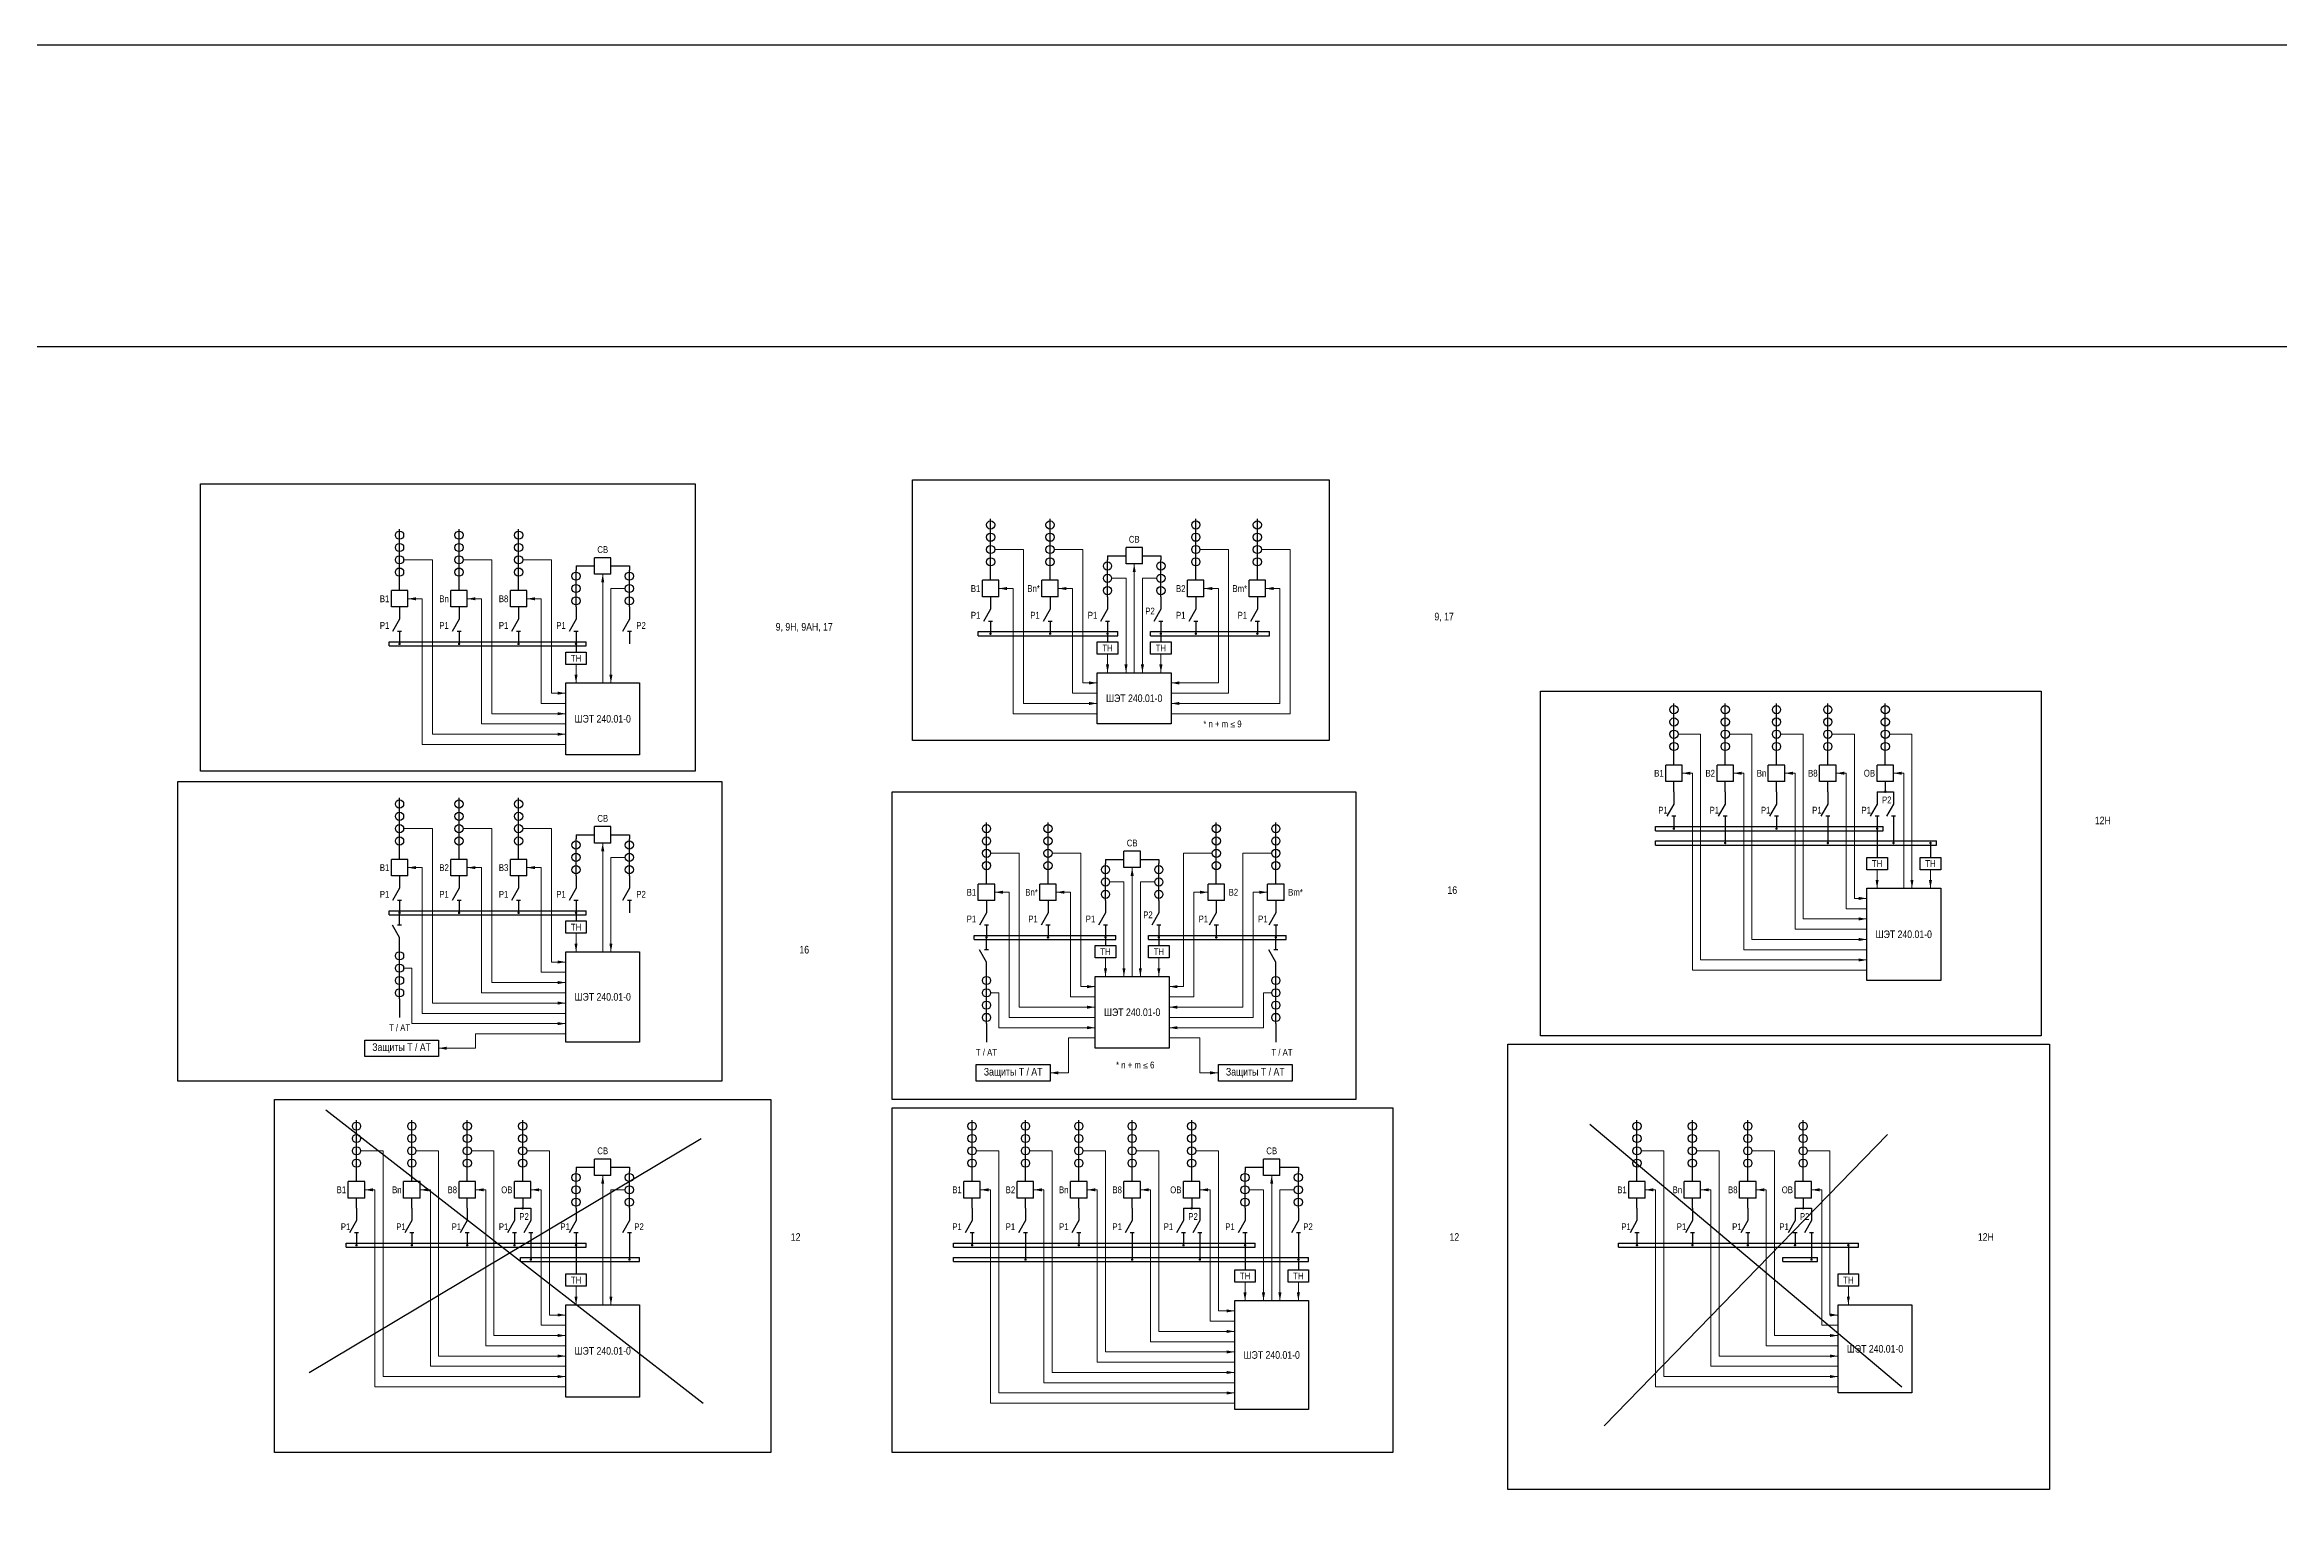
# Model space of a CAD drawing. Header units: millimetres. Extents: x -2550 to 7325, y -3772 to 3128.
# Drawn here: x -54 to 1035, y 2408 to 3128 of the extents above; entities that cross this region are included whole.
import ezdxf
from ezdxf.enums import TextEntityAlignment as Align

# ---------------------------------------------------------------- set-up
doc = ezdxf.new("R2010")
doc.units = ezdxf.units.MM
doc.layers.add('Основная', color=7, linetype='Continuous', lineweight=30)
doc.layers.add('Тонкая', color=7, linetype='Continuous', lineweight=18)
doc.styles.add('Narrow', font='ARIALN.TTF')
doc.styles.add('Вывод', font='tahoma.ttf', dxfattribs={"height": 2.5})
doc.styles.add('Компонент', font='ARIALN.TTF', dxfattribs={"height": 3.5})

# ---------------------------------------------------------------- blocks, each defined once
blk = doc.blocks.new('*U147')
at = {"color": 0, "linetype": 'ByBlock'}
for p, q in [((0, 0), (96, 0)), ((0, -2), (0, 0)), ((96, -2), (96, 0)), ((0, -2), (96, -2))]:
    blk.add_line(p, q, dxfattribs=at)
at = {"layer": 'Основная', "style": 'Компонент'}
blk.add_attdef('ОШ', text='', height=3.5, dxfattribs=at).set_placement((6, 4), align=Align.MIDDLE_CENTER)
blk = doc.blocks.new('*U37')
at = {"color": 0, "linetype": 'ByBlock'}
for p, q in [((0, 0), (-8, 0)), ((-8, -8), (-8, 0)), ((0, -8), (0, 0)), ((0, -8), (-8, -8))]:
    blk.add_line(p, q, dxfattribs=at)
at = {"layer": 'Основная', "style": 'Компонент'}
blk.add_attdef('ОУ', text='', height=3.5, dxfattribs=at).set_placement((-15, -3), align=Align.MIDDLE_CENTER)
blk = doc.blocks.new('*U18')
at = {"color": 0, "linetype": 'ByBlock'}
blk.add_line((0, 0), (6, 3.4), dxfattribs=at)
blk = doc.blocks.new('*U10')
at = {"color": 0}
blk.add_line((0, -1), (0, 1), dxfattribs=at)
blk = doc.blocks.new('*U36')
at = {"color": 0, "linetype": 'ByBlock'}
for p, q in [((0, 9), (0, 3)), ((0, -3), (0, -9))]:
    blk.add_line(p, q, dxfattribs=at)
at = {"color": 0, "linetype": 'ByBlock', "ltscale": 0.25, "xscale": -1, "rotation": 90}
for name, p in [('*U18', (0, 3)), ('*U10', (0, -3))]:
    blk.add_blockref(name, p, dxfattribs=at)
at = {"layer": 'Основная'}
for tag, height, style, p in [('ОУ', 3.5, 'Компонент', (-12, 0)), ('В2', 2.5, 'Вывод', (2, 7)), ('В1', 2.5, 'Вывод', (2, -7))]:
    blk.add_attdef(tag, text='', height=height, dxfattribs=dict(at, style=style)).set_placement(p, align=Align.MIDDLE_CENTER)
blk = doc.blocks.new('*U38')
at = {"linetype": 'ByBlock'}
blk.add_circle((0, 0), 2, dxfattribs=at)
at = {"layer": 'Основная', "color": 0, "linetype": 'ByBlock', "lineweight": -2}
blk.add_line((0, -3), (0, 3), dxfattribs=at)
at = {"layer": 'Основная', "linetype": 'ByBlock', "style": 'Компонент'}
blk.add_attdef('ОУ', text='', height=3.5, dxfattribs=at).set_placement((-6, 0), align=Align.MIDDLE_CENTER)
blk = doc.blocks.new('*U149')
at = {"color": 0, "linetype": 'ByBlock'}
for p, q in [((0, 0), (117, 0)), ((0, -2), (0, 0)), ((117, -2), (117, 0)), ((0, -2), (117, -2))]:
    blk.add_line(p, q, dxfattribs=at)
at = {"layer": 'Основная', "style": 'Компонент'}
blk.add_attdef('ОШ', text='', height=3.5, dxfattribs=at).set_placement((6, 4), align=Align.MIDDLE_CENTER)
blk = doc.blocks.new('*U150')
at = {"color": 0, "linetype": 'ByBlock'}
for p, q in [((0, 0), (58, 0)), ((0, -2), (0, 0)), ((58, -2), (58, 0)), ((0, -2), (58, -2))]:
    blk.add_line(p, q, dxfattribs=at)
at = {"layer": 'Основная', "style": 'Компонент'}
blk.add_attdef('ОШ', text='', height=3.5, dxfattribs=at).set_placement((6, 4), align=Align.MIDDLE_CENTER)
blk = doc.blocks.new('*U148')
at = {"color": 0, "linetype": 'ByBlock'}
for p, q in [((0, 0), (96, 0)), ((0, -2), (0, 0)), ((96, -2), (96, 0)), ((0, -2), (96, -2))]:
    blk.add_line(p, q, dxfattribs=at)
at = {"layer": 'Основная', "style": 'Компонент'}
blk.add_attdef('ОШ', text='', height=3.5, dxfattribs=at).set_placement((6, 4), align=Align.MIDDLE_CENTER)
blk = doc.blocks.new('*U99')
at = {"color": 0, "linetype": 'ByBlock'}
for p, q in [((0, 3), (0, 9)), ((0, -9), (0, -3))]:
    blk.add_line(p, q, dxfattribs=at)
at = {"color": 0, "linetype": 'ByBlock', "ltscale": 0.25, "rotation": 89.99999999999999}
for name, p in [('*U18', (0, -3)), ('*U10', (0, 3))]:
    blk.add_blockref(name, p, dxfattribs=at)
at = {"layer": 'Основная'}
for tag, height, style, p in [('ОУ', 3.5, 'Компонент', (-12, 0)), ('В1', 2.5, 'Вывод', (2, 7)), ('В2', 2.5, 'Вывод', (2, -7))]:
    blk.add_attdef(tag, text='', height=height, dxfattribs=dict(at, style=style)).set_placement(p, align=Align.MIDDLE_CENTER)
blk = doc.blocks.new('*U154')
at = {"color": 0, "linetype": 'ByBlock'}
for p, q in [((0, 0), (147, 0)), ((0, -2), (0, 0)), ((147, -2), (147, 0)), ((0, -2), (147, -2))]:
    blk.add_line(p, q, dxfattribs=at)
at = {"layer": 'Основная', "style": 'Компонент'}
blk.add_attdef('ОШ', text='', height=3.5, dxfattribs=at).set_placement((6, 4), align=Align.MIDDLE_CENTER)
blk = doc.blocks.new('*U155')
at = {"color": 0, "linetype": 'ByBlock'}
for p, q in [((0, 0), (173, 0)), ((0, -2), (0, 0)), ((173, -2), (173, 0)), ((0, -2), (173, -2))]:
    blk.add_line(p, q, dxfattribs=at)
at = {"layer": 'Основная', "style": 'Компонент'}
blk.add_attdef('ОШ', text='', height=3.5, dxfattribs=at).set_placement((6, 4), align=Align.MIDDLE_CENTER)
blk = doc.blocks.new('*U103')
at = {"color": 0, "linetype": 'ByBlock'}
for p, q in [((0, 0), (17, 0)), ((0, -2), (0, 0)), ((17, -2), (17, 0)), ((0, -2), (17, -2))]:
    blk.add_line(p, q, dxfattribs=at)
at = {"layer": 'Основная', "style": 'Компонент'}
blk.add_attdef('ОШ', text='', height=3.5, dxfattribs=at).set_placement((6, 4), align=Align.MIDDLE_CENTER)
blk = doc.blocks.new('*U151')
at = {"color": 0, "linetype": 'ByBlock'}
for p, q in [((0, 0), (68, 0)), ((0, -2), (0, 0)), ((68, -2), (68, 0)), ((0, -2), (68, -2))]:
    blk.add_line(p, q, dxfattribs=at)
at = {"layer": 'Основная', "style": 'Компонент'}
blk.add_attdef('ОШ', text='', height=3.5, dxfattribs=at).set_placement((6, 4), align=Align.MIDDLE_CENTER)
blk = doc.blocks.new('*U152')
at = {"color": 0, "linetype": 'ByBlock'}
for p, q in [((0, 0), (69, 0)), ((0, -2), (0, 0)), ((69, -2), (69, 0)), ((0, -2), (69, -2))]:
    blk.add_line(p, q, dxfattribs=at)
at = {"layer": 'Основная', "style": 'Компонент'}
blk.add_attdef('ОШ', text='', height=3.5, dxfattribs=at).set_placement((6, 4), align=Align.MIDDLE_CENTER)
blk = doc.blocks.new('*U153')
at = {"color": 0, "linetype": 'ByBlock'}
for p, q in [((0, 0), (67, 0)), ((0, -2), (0, 0)), ((67, -2), (67, 0)), ((0, -2), (67, -2))]:
    blk.add_line(p, q, dxfattribs=at)
at = {"layer": 'Основная', "style": 'Компонент'}
blk.add_attdef('ОШ', text='', height=3.5, dxfattribs=at).set_placement((6, 4), align=Align.MIDDLE_CENTER)
blk = doc.blocks.new('*U192')
at = {"color": 0, "linetype": 'ByBlock'}
for p, q in [((0, 0), (111, 0)), ((0, -2), (0, 0)), ((111, -2), (111, 0)), ((0, -2), (111, -2))]:
    blk.add_line(p, q, dxfattribs=at)
at = {"layer": 'Основная', "style": 'Компонент'}
blk.add_attdef('ОШ', text='', height=3.5, dxfattribs=at).set_placement((6, 4), align=Align.MIDDLE_CENTER)
blk = doc.blocks.new('*U193')
at = {"color": 0, "linetype": 'ByBlock'}
for p, q in [((0, 0), (137, 0)), ((0, -2), (0, 0)), ((137, -2), (137, 0)), ((0, -2), (137, -2))]:
    blk.add_line(p, q, dxfattribs=at)
at = {"layer": 'Основная', "style": 'Компонент'}
blk.add_attdef('ОШ', text='', height=3.5, dxfattribs=at).set_placement((6, 4), align=Align.MIDDLE_CENTER)

msp = doc.modelspace()

# ---------------------------------------------------------------- linework, layer by layer
at = {"layer": 'Основная'}
for points in [[(-1638, 3128), (3253, 3128), (3253, -1754), (-1638, -1754)], [(-1107, 2981), (1070, 2981), (1070, 1524), (-1107, 1524)], [(200, 2832), (210, 2832), (210, 2826), (200, 2826)], [(459, 2837), (469, 2837), (469, 2831), (459, 2831)], [(485, 2837), (495, 2837), (495, 2831), (485, 2831)], [(459, 2822), (495, 2822), (495, 2797), (459, 2797)], [(200, 2817), (236, 2817), (236, 2782), (200, 2782)], [(834, 2732), (844, 2732), (844, 2726), (834, 2726)], [(860, 2732), (870, 2732), (870, 2726), (860, 2726)], [(834, 2717), (870, 2717), (870, 2672), (834, 2672)], [(200, 2701), (210, 2701), (210, 2695), (200, 2695)], [(200, 2686), (236, 2686), (236, 2642), (200, 2642)], [(458, 2689), (468, 2689), (468, 2683), (458, 2683)], [(484, 2689), (494, 2689), (494, 2683), (484, 2683)], [(458, 2674), (494, 2674), (494, 2639), (458, 2639)], [(102, 2643), (138, 2643), (138, 2635), (102, 2635)], [(400, 2631), (436, 2631), (436, 2623), (400, 2623)], [(518, 2631), (554, 2631), (554, 2623), (518, 2623)], [(200, 2529), (210, 2529), (210, 2523), (200, 2523)], [(526, 2531), (536, 2531), (536, 2525), (526, 2525)], [(552, 2531), (562, 2531), (562, 2525), (552, 2525)], [(820, 2529), (830, 2529), (830, 2523), (820, 2523)], [(526, 2516), (562, 2516), (562, 2463), (526, 2463)], [(200, 2514), (236, 2514), (236, 2469), (200, 2469)], [(820, 2514), (856, 2514), (856, 2471), (820, 2471)]]:
    msp.add_lwpolyline(points, close=True, dxfattribs=at)
at = {"layer": 'Основная', "color": 4}
for points in [[(22, 2914), (263, 2914), (263, 2774), (22, 2774)], [(369, 2916), (572, 2916), (572, 2789), (369, 2789)], [(11, 2769), (276, 2769), (276, 2623), (11, 2623)], [(359, 2764), (585, 2764), (585, 2614), (359, 2614)], [(659, 2641), (923, 2641), (923, 2424), (659, 2424)], [(58, 2614), (300, 2614), (300, 2442), (58, 2442)], [(359, 2610), (603, 2610), (603, 2442), (359, 2442)]]:
    msp.add_lwpolyline(points, close=True, dxfattribs=at)
at = {"layer": 'Основная'}
for points in [[(464, 2879), (473, 2879)], [(464, 2879), (464, 2877)], [(481, 2879), (490, 2879)], [(490, 2879), (490, 2877)], [(119, 2862), (119, 2868)], [(148, 2862), (148, 2868)], [(177, 2862), (177, 2868)], [(205, 2874), (214, 2874)], [(205, 2874), (205, 2872)], [(222, 2874), (231, 2874)], [(231, 2874), (231, 2872)], [(407, 2867), (407, 2873)], [(436, 2867), (436, 2873)], [(507, 2867), (507, 2873)], [(537, 2867), (537, 2873)], [(205, 2836), (205, 2832)], [(464, 2841), (464, 2837)], [(490, 2841), (490, 2837)], [(740, 2777), (740, 2783)], [(765, 2777), (765, 2783)], [(790, 2777), (790, 2783)], [(815, 2777), (815, 2783)], [(843, 2777), (843, 2783)], [(740, 2764), (740, 2769)], [(765, 2764), (765, 2769)], [(790, 2764), (790, 2769)], [(815, 2764), (815, 2769)], [(843, 2769), (843, 2764)], [(839, 2764), (847, 2764)], [(765, 2746), (765, 2739)], [(815, 2746), (815, 2739)], [(839, 2746), (839, 2732)], [(847, 2746), (847, 2739)], [(119, 2731), (119, 2737)], [(148, 2731), (148, 2737)], [(177, 2731), (177, 2737)], [(205, 2743), (214, 2743)], [(205, 2743), (205, 2741)], [(222, 2743), (231, 2743)], [(231, 2743), (231, 2741)], [(865, 2739), (865, 2732)], [(405, 2719), (405, 2725)], [(435, 2719), (435, 2725)], [(463, 2731), (472, 2731)], [(463, 2731), (463, 2729)], [(480, 2731), (489, 2731)], [(489, 2731), (489, 2729)], [(517, 2719), (517, 2725)], [(546, 2719), (546, 2725)], [(205, 2705), (205, 2701)], [(463, 2693), (463, 2689)], [(489, 2693), (489, 2689)], [(119, 2663), (119, 2654)], [(405, 2651), (405, 2642)], [(546, 2651), (546, 2642)], [(205, 2581), (214, 2581)], [(205, 2581), (205, 2579)], [(222, 2581), (231, 2581)], [(231, 2581), (231, 2579)], [(531, 2581), (540, 2581)], [(531, 2581), (531, 2579)], [(548, 2581), (557, 2581)], [(557, 2581), (557, 2579)], [(98, 2574), (98, 2580)], [(125, 2574), (125, 2580)], [(152, 2574), (152, 2580)], [(179, 2574), (179, 2580)], [(398, 2574), (398, 2580)], [(424, 2574), (424, 2580)], [(450, 2574), (450, 2580)], [(476, 2574), (476, 2580)], [(505, 2574), (505, 2580)], [(722, 2574), (722, 2580)], [(749, 2574), (749, 2580)], [(776, 2574), (776, 2580)], [(803, 2574), (803, 2580)], [(98, 2561), (98, 2566)], [(125, 2561), (125, 2566)], [(152, 2561), (152, 2566)], [(175, 2561), (183, 2561)], [(179, 2566), (179, 2561)], [(398, 2561), (398, 2566)], [(424, 2561), (424, 2566)], [(450, 2561), (450, 2566)], [(476, 2561), (476, 2566)], [(501, 2561), (509, 2561)], [(505, 2566), (505, 2561)], [(722, 2561), (722, 2566)], [(749, 2561), (749, 2566)], [(776, 2561), (776, 2566)], [(799, 2561), (807, 2561)], [(803, 2566), (803, 2561)], [(183, 2543), (183, 2536)], [(205, 2543), (205, 2529)], [(231, 2543), (231, 2536)], [(424, 2543), (424, 2536)], [(476, 2543), (476, 2536)], [(509, 2543), (509, 2536)], [(531, 2543), (531, 2531)], [(557, 2543), (557, 2531)], [(807, 2543), (807, 2536)], [(825, 2543), (825, 2529)]]:
    msp.add_lwpolyline(points, dxfattribs=at)
at = {"layer": 'Основная', "ltscale": 0.25, "const_width": 0.6}
for points in [[(118.7, 2836, 1), (119.3, 2836, 1)], [(118.7, 2836, -1), (119.3, 2836, -1)], [(147.7, 2836, 1), (148.3, 2836, 1)], [(147.7, 2836, -1), (148.3, 2836, -1)], [(176.7, 2836, 1), (177.3, 2836, 1)], [(176.7, 2836, -1), (177.3, 2836, -1)], [(204.7, 2836, 1), (205.3, 2836, 1)], [(406.7, 2841, 1), (407.3, 2841, 1)], [(406.7, 2841, -1), (407.3, 2841, -1)], [(435.7, 2841, 1), (436.3, 2841, 1)], [(435.7, 2841, -1), (436.3, 2841, -1)], [(463.7, 2841, 1), (464.3, 2841, 1)], [(489.7, 2841, 1), (490.3, 2841, 1)], [(506.7, 2841, 1), (507.3, 2841, 1)], [(506.7, 2841, -1), (507.3, 2841, -1)], [(536.7, 2841, 1), (537.3, 2841, 1)], [(536.7, 2841, -1), (537.3, 2841, -1)], [(842.7, 2764, 1), (843.3, 2764, 1)], [(842.7, 2764, -1), (843.3, 2764, -1)], [(739.7, 2746, 1), (740.3, 2746, 1)], [(789.7, 2746, 1), (790.3, 2746, 1)], [(789.7, 2746, -1), (790.3, 2746, -1)], [(838.7, 2746, 1), (839.3, 2746, 1)], [(838.7, 2746, 1), (839.3, 2746, 1)], [(838.7, 2746, -1), (839.3, 2746, -1)], [(764.7, 2739, 1), (765.3, 2739, 1)], [(764.7, 2739, -1), (765.3, 2739, -1)], [(814.7, 2739, 1), (815.3, 2739, 1)], [(814.7, 2739, -1), (815.3, 2739, -1)], [(846.7, 2739, 1), (847.3, 2739, 1)], [(846.7, 2739, -1), (847.3, 2739, -1)], [(864.7, 2739, 1), (865.3, 2739, 1)], [(118.7, 2705, 1), (119.3, 2705, 1)], [(118.7, 2705, -1), (119.3, 2705, -1)], [(147.7, 2705, 1), (148.3, 2705, 1)], [(147.7, 2705, -1), (148.3, 2705, -1)], [(176.7, 2705, 1), (177.3, 2705, 1)], [(176.7, 2705, -1), (177.3, 2705, -1)], [(204.7, 2705, 1), (205.3, 2705, 1)], [(404.7, 2693, 1), (405.3, 2693, 1)], [(404.7, 2693, -1), (405.3, 2693, -1)], [(434.7, 2693, 1), (435.3, 2693, 1)], [(434.7, 2693, -1), (435.3, 2693, -1)], [(462.7, 2693, 1), (463.3, 2693, 1)], [(488.7, 2693, 1), (489.3, 2693, 1)], [(516.7, 2693, 1), (517.3, 2693, 1)], [(516.7, 2693, -1), (517.3, 2693, -1)], [(545.7, 2693, 1), (546.3, 2693, 1)], [(545.7, 2693, -1), (546.3, 2693, -1)], [(178.7, 2561, 1), (179.3, 2561, 1)], [(178.7, 2561, -1), (179.3, 2561, -1)], [(504.7, 2561, 1), (505.3, 2561, 1)], [(504.7, 2561, -1), (505.3, 2561, -1)], [(802.7, 2561, 1), (803.3, 2561, 1)], [(802.7, 2561, -1), (803.3, 2561, -1)], [(97.7, 2543, 1), (98.3, 2543, 1)], [(124.7, 2543, 1), (125.3, 2543, 1)], [(124.7, 2543, -1), (125.3, 2543, -1)], [(151.7, 2543, 1), (152.3, 2543, 1)], [(151.7, 2543, -1), (152.3, 2543, -1)], [(174.7, 2543, 1), (175.3, 2543, 1)], [(174.7, 2543, -1), (175.3, 2543, -1)], [(204.7, 2543, 1), (205.3, 2543, 1)], [(397.7, 2543, 1), (398.3, 2543, 1)], [(449.7, 2543, 1), (450.3, 2543, 1)], [(449.7, 2543, -1), (450.3, 2543, -1)], [(500.7, 2543, 1), (501.3, 2543, 1)], [(500.7, 2543, -1), (501.3, 2543, -1)], [(530.7, 2543, 1), (531.3, 2543, 1)], [(721.7, 2543, 1), (722.3, 2543, 1)], [(748.7, 2543, 1), (749.3, 2543, 1)], [(748.7, 2543, -1), (749.3, 2543, -1)], [(775.7, 2543, 1), (776.3, 2543, 1)], [(775.7, 2543, -1), (776.3, 2543, -1)], [(798.7, 2543, 1), (799.3, 2543, 1)], [(798.7, 2543, -1), (799.3, 2543, -1)], [(824.7, 2543, 1), (825.3, 2543, 1)], [(182.7, 2536, 1), (183.3, 2536, 1)], [(182.7, 2536, -1), (183.3, 2536, -1)], [(230.7, 2536, 1), (231.3, 2536, 1)], [(423.7, 2536, 1), (424.3, 2536, 1)], [(423.7, 2536, -1), (424.3, 2536, -1)], [(475.7, 2536, 1), (476.3, 2536, 1)], [(475.7, 2536, -1), (476.3, 2536, -1)], [(508.7, 2536, 1), (509.3, 2536, 1)], [(508.7, 2536, -1), (509.3, 2536, -1)], [(556.7, 2536, 1), (557.3, 2536, 1)], [(806.7, 2536, 1), (807.3, 2536, 1)], [(806.7, 2536, -1), (807.3, 2536, -1)]]:
    msp.add_lwpolyline(points, format="xyb", close=True, dxfattribs=at)
at = {"layer": 'Основная', "color": 1}
msp.add_lwpolyline([(675, 2813), (919, 2813), (919, 2645), (675, 2645)], close=True, dxfattribs=at)
for points in [[(83, 2609), (267, 2466)], [(75, 2481), (266, 2595)], [(699, 2602), (851, 2474)], [(706, 2455), (844, 2597)]]:
    msp.add_lwpolyline(points, dxfattribs=at)
at = {"layer": 'Тонкая'}
for points in [[(121, 2877), (135, 2877)], [(135, 2877), (135, 2792)], [(150, 2877), (164, 2877)], [(164, 2877), (164, 2802)], [(179, 2877), (193, 2877)], [(193, 2877), (193, 2812)], [(409, 2882), (423, 2882)], [(423, 2882), (423, 2807)], [(438, 2882), (452, 2882)], [(452, 2882), (452, 2817)], [(477, 2822), (477, 2875)], [(509, 2882), (523, 2882)], [(523, 2882), (523, 2812)], [(539, 2882), (553, 2882)], [(553, 2882), (553, 2802)], [(218, 2817), (218, 2870)], [(466, 2868), (473, 2868)], [(473, 2868), (473, 2822)], [(488, 2868), (481, 2868)], [(481, 2868), (481, 2822)], [(123, 2858), (130, 2858)], [(130, 2858), (130, 2787)], [(152, 2858), (159, 2858)], [(159, 2858), (159, 2797)], [(181, 2858), (188, 2858)], [(188, 2858), (188, 2807)], [(229, 2863), (222, 2863)], [(222, 2863), (222, 2817)], [(411, 2863), (418, 2863)], [(418, 2863), (418, 2802)], [(440, 2863), (447, 2863)], [(447, 2863), (447, 2812)], [(511, 2863), (518, 2863)], [(518, 2863), (518, 2817)], [(541, 2863), (548, 2863)], [(548, 2863), (548, 2807)], [(205, 2817), (205, 2826)], [(464, 2822), (464, 2831)], [(490, 2822), (490, 2831)], [(193, 2812), (200, 2812)], [(447, 2812), (459, 2812)], [(452, 2817), (459, 2817)], [(518, 2817), (495, 2817)], [(523, 2812), (495, 2812)], [(164, 2802), (200, 2802)], [(188, 2807), (200, 2807)], [(418, 2802), (459, 2802)], [(423, 2807), (459, 2807)], [(548, 2807), (495, 2807)], [(553, 2802), (495, 2802)], [(135, 2792), (200, 2792)], [(159, 2797), (200, 2797)], [(742, 2792), (753, 2792)], [(753, 2792), (753, 2682)], [(767, 2792), (778, 2792)], [(778, 2792), (778, 2692)], [(792, 2792), (803, 2792)], [(803, 2792), (803, 2702)], [(817, 2792), (828, 2792)], [(828, 2792), (828, 2712)], [(845, 2792), (856, 2792)], [(856, 2792), (856, 2717)], [(130, 2787), (200, 2787)], [(744, 2773), (749, 2773)], [(749, 2773), (749, 2677)], [(769, 2773), (774, 2773)], [(774, 2773), (774, 2687)], [(794, 2773), (799, 2773)], [(799, 2773), (799, 2697)], [(819, 2773), (824, 2773)], [(824, 2773), (824, 2707)], [(847, 2773), (852, 2773)], [(852, 2773), (852, 2717)], [(121, 2746), (135, 2746)], [(135, 2746), (135, 2661)], [(150, 2746), (164, 2746)], [(164, 2746), (164, 2671)], [(179, 2746), (193, 2746)], [(193, 2746), (193, 2681)], [(218, 2686), (218, 2739)], [(407, 2734), (421, 2734)], [(421, 2734), (421, 2659)], [(437, 2734), (451, 2734)], [(451, 2734), (451, 2669)], [(515, 2734), (501, 2734)], [(501, 2734), (501, 2669)], [(544, 2734), (530, 2734)], [(530, 2734), (530, 2659)], [(123, 2727), (130, 2727)], [(130, 2727), (130, 2656)], [(152, 2727), (159, 2727)], [(159, 2727), (159, 2666)], [(181, 2727), (188, 2727)], [(188, 2727), (188, 2676)], [(229, 2732), (222, 2732)], [(222, 2732), (222, 2686)], [(476, 2674), (476, 2727)], [(839, 2717), (839, 2726)], [(865, 2717), (865, 2726)], [(409, 2715), (416, 2715)], [(416, 2715), (416, 2654)], [(439, 2715), (446, 2715)], [(446, 2715), (446, 2664)], [(465, 2720), (472, 2720)], [(472, 2720), (472, 2674)], [(487, 2720), (480, 2720)], [(480, 2720), (480, 2674)], [(513, 2715), (506, 2715)], [(506, 2715), (506, 2664)], [(542, 2715), (535, 2715)], [(535, 2715), (535, 2654)], [(828, 2712), (834, 2712)], [(803, 2702), (834, 2702)], [(824, 2707), (834, 2707)], [(205, 2686), (205, 2695)], [(778, 2692), (834, 2692)], [(799, 2697), (834, 2697)], [(193, 2681), (200, 2681)], [(463, 2674), (463, 2683)], [(489, 2674), (489, 2683)], [(753, 2682), (834, 2682)], [(774, 2687), (834, 2687)], [(121, 2678), (125, 2678)], [(125, 2678), (125, 2651)], [(164, 2671), (200, 2671)], [(188, 2676), (200, 2676)], [(451, 2669), (458, 2669)], [(501, 2669), (494, 2669)], [(749, 2677), (834, 2677)], [(135, 2661), (200, 2661)], [(159, 2666), (200, 2666)], [(407, 2666), (411, 2666)], [(411, 2666), (411, 2649)], [(421, 2659), (458, 2659)], [(446, 2664), (458, 2664)], [(506, 2664), (494, 2664)], [(530, 2659), (494, 2659)], [(544, 2666), (540, 2666)], [(540, 2666), (540, 2649)], [(125, 2651), (200, 2651)], [(130, 2656), (200, 2656)], [(411, 2649), (458, 2649)], [(416, 2654), (458, 2654)], [(535, 2654), (494, 2654)], [(540, 2649), (494, 2649)], [(156, 2639), (138, 2639)], [(200, 2646), (156, 2646)], [(156, 2646), (156, 2639)], [(445, 2627), (445, 2644)], [(445, 2644), (458, 2644)], [(509, 2644), (494, 2644)], [(509, 2627), (509, 2644)], [(445, 2627), (436, 2627)], [(509, 2627), (518, 2627)], [(100, 2589), (111, 2589)], [(111, 2589), (111, 2479)], [(127, 2589), (138, 2589)], [(138, 2589), (138, 2489)], [(154, 2589), (165, 2589)], [(165, 2589), (165, 2499)], [(181, 2589), (192, 2589)], [(192, 2589), (192, 2509)], [(400, 2589), (411, 2589)], [(411, 2589), (411, 2471)], [(426, 2589), (437, 2589)], [(437, 2589), (437, 2481)], [(452, 2589), (463, 2589)], [(463, 2589), (463, 2491)], [(478, 2589), (489, 2589)], [(489, 2589), (489, 2501)], [(507, 2589), (518, 2589)], [(518, 2589), (518, 2511)], [(724, 2589), (735, 2589)], [(735, 2589), (735, 2479)], [(751, 2589), (762, 2589)], [(762, 2589), (762, 2489)], [(778, 2589), (789, 2589)], [(789, 2589), (789, 2499)], [(805, 2589), (816, 2589)], [(816, 2589), (816, 2509)], [(102, 2570), (107, 2570)], [(107, 2570), (107, 2474)], [(129, 2570), (134, 2570)], [(134, 2570), (134, 2484)], [(156, 2570), (161, 2570)], [(161, 2570), (161, 2494)], [(183, 2570), (188, 2570)], [(188, 2570), (188, 2504)], [(218, 2514), (218, 2577)], [(229, 2570), (222, 2570)], [(222, 2570), (222, 2514)], [(402, 2570), (407, 2570)], [(407, 2570), (407, 2466)], [(428, 2570), (433, 2570)], [(433, 2570), (433, 2476)], [(454, 2570), (459, 2570)], [(459, 2570), (459, 2486)], [(480, 2570), (485, 2570)], [(485, 2570), (485, 2496)], [(509, 2570), (514, 2570)], [(514, 2570), (514, 2506)], [(533, 2570), (540, 2570)], [(540, 2570), (540, 2516)], [(544, 2516), (544, 2577)], [(555, 2570), (548, 2570)], [(548, 2570), (548, 2516)], [(726, 2570), (731, 2570)], [(731, 2570), (731, 2474)], [(753, 2570), (758, 2570)], [(758, 2570), (758, 2484)], [(780, 2570), (785, 2570)], [(785, 2570), (785, 2494)], [(807, 2570), (812, 2570)], [(812, 2570), (812, 2504)], [(205, 2514), (205, 2523)], [(531, 2516), (531, 2525)], [(557, 2516), (557, 2525)], [(825, 2514), (825, 2523)], [(192, 2509), (200, 2509)], [(514, 2506), (526, 2506)], [(518, 2511), (526, 2511)], [(816, 2509), (820, 2509)], [(161, 2494), (200, 2494)], [(165, 2499), (200, 2499)], [(188, 2504), (200, 2504)], [(485, 2496), (526, 2496)], [(489, 2501), (526, 2501)], [(785, 2494), (820, 2494)], [(789, 2499), (820, 2499)], [(812, 2504), (820, 2504)], [(134, 2484), (200, 2484)], [(138, 2489), (200, 2489)], [(459, 2486), (526, 2486)], [(463, 2491), (526, 2491)], [(758, 2484), (820, 2484)], [(762, 2489), (820, 2489)], [(107, 2474), (200, 2474)], [(111, 2479), (200, 2479)], [(433, 2476), (526, 2476)], [(437, 2481), (526, 2481)], [(731, 2474), (820, 2474)], [(735, 2479), (820, 2479)], [(407, 2466), (526, 2466)], [(411, 2471), (526, 2471)]]:
    msp.add_lwpolyline(points, dxfattribs=at)
at = {"layer": 'Тонкая', "ltscale": 0.3}
for points in [[(477, 2875, 0, 1.5, 0), (477, 2871, 0, 0, 0)], [(218, 2870, 0, 1.5, 0), (218, 2866, 0, 0, 0)], [(123, 2858, 0, 1.5, 0), (127, 2858, 0, 0, 0)], [(152, 2858, 0, 1.5, 0), (156, 2858, 0, 0, 0)], [(181, 2858, 0, 1.5, 0), (185, 2858, 0, 0, 0)], [(411, 2863, 0, 1.5, 0), (415, 2863, 0, 0, 0)], [(440, 2863, 0, 1.5, 0), (444, 2863, 0, 0, 0)], [(511, 2863, 0, 1.5, 0), (515, 2863, 0, 0, 0)], [(541, 2863, 0, 1.5, 0), (545, 2863, 0, 0, 0)], [(205, 2817, 0, 1.5, 0), (205, 2821, 0, 0, 0)], [(222, 2817, 0, 1.5, 0), (222, 2821, 0, 0, 0)], [(464, 2822, 0, 1.5, 0), (464, 2826, 0, 0, 0)], [(473, 2822, 0, 1.5, 0), (473, 2826, 0, 0, 0)], [(481, 2822, 0, 1.5, 0), (481, 2826, 0, 0, 0)], [(490, 2822, 0, 1.5, 0), (490, 2826, 0, 0, 0)], [(200, 2812, 0, 1.5, 0), (196, 2812, 0, 0, 0)], [(459, 2817, 0, 1.5, 0), (455, 2817, 0, 0, 0)], [(495, 2817, 0, 1.5, 0), (499, 2817, 0, 0, 0)], [(200, 2802, 0, 1.5, 0), (196, 2802, 0, 0, 0)], [(459, 2807, 0, 1.5, 0), (455, 2807, 0, 0, 0)], [(495, 2807, 0, 1.5, 0), (499, 2807, 0, 0, 0)], [(200, 2792, 0, 1.5, 0), (196, 2792, 0, 0, 0)], [(744, 2773, 0, 1.5, 0), (748, 2773, 0, 0, 0)], [(769, 2773, 0, 1.5, 0), (773, 2773, 0, 0, 0)], [(794, 2773, 0, 1.5, 0), (798, 2773, 0, 0, 0)], [(819, 2773, 0, 1.5, 0), (823, 2773, 0, 0, 0)], [(847, 2773, 0, 1.5, 0), (851, 2773, 0, 0, 0)], [(218, 2739, 0, 1.5, 0), (218, 2735, 0, 0, 0)], [(123, 2727, 0, 1.5, 0), (127, 2727, 0, 0, 0)], [(152, 2727, 0, 1.5, 0), (156, 2727, 0, 0, 0)], [(181, 2727, 0, 1.5, 0), (185, 2727, 0, 0, 0)], [(476, 2727, 0, 1.5, 0), (476, 2723, 0, 0, 0)], [(409, 2715, 0, 1.5, 0), (413, 2715, 0, 0, 0)], [(439, 2715, 0, 1.5, 0), (443, 2715, 0, 0, 0)], [(513, 2715, 0, 1.5, 0), (509, 2715, 0, 0, 0)], [(542, 2715, 0, 1.5, 0), (538, 2715, 0, 0, 0)], [(834, 2712, 0, 1.5, 0), (830, 2712, 0, 0, 0)], [(839, 2717, 0, 1.5, 0), (839, 2721, 0, 0, 0)], [(856, 2717, 0, 1.5, 0), (856, 2721, 0, 0, 0)], [(865, 2717, 0, 1.5, 0), (865, 2721, 0, 0, 0)], [(834, 2702, 0, 1.5, 0), (830, 2702, 0, 0, 0)], [(205, 2686, 0, 1.5, 0), (205, 2690, 0, 0, 0)], [(222, 2686, 0, 1.5, 0), (222, 2690, 0, 0, 0)], [(834, 2692, 0, 1.5, 0), (830, 2692, 0, 0, 0)], [(200, 2681, 0, 1.5, 0), (196, 2681, 0, 0, 0)], [(834, 2682, 0, 1.5, 0), (830, 2682, 0, 0, 0)], [(200, 2671, 0, 1.5, 0), (196, 2671, 0, 0, 0)], [(458, 2669, 0, 1.5, 0), (454, 2669, 0, 0, 0)], [(463, 2674, 0, 1.5, 0), (463, 2678, 0, 0, 0)], [(472, 2674, 0, 1.5, 0), (472, 2678, 0, 0, 0)], [(480, 2674, 0, 1.5, 0), (480, 2678, 0, 0, 0)], [(489, 2674, 0, 1.5, 0), (489, 2678, 0, 0, 0)], [(494, 2669, 0, 1.5, 0), (498, 2669, 0, 0, 0)], [(200, 2661, 0, 1.5, 0), (196, 2661, 0, 0, 0)], [(458, 2659, 0, 1.5, 0), (454, 2659, 0, 0, 0)], [(494, 2659, 0, 1.5, 0), (498, 2659, 0, 0, 0)], [(200, 2651, 0, 1.5, 0), (196, 2651, 0, 0, 0)], [(458, 2649, 0, 1.5, 0), (454, 2649, 0, 0, 0)], [(494, 2649, 0, 1.5, 0), (498, 2649, 0, 0, 0)], [(138, 2639, 0, 1.5, 0), (142, 2639, 0, 0, 0)], [(436, 2627, 0, 1.5, 0), (440, 2627, 0, 0, 0)], [(518, 2627, 0, 1.5, 0), (514, 2627, 0, 0, 0)], [(102, 2570, 0, 1.5, 0), (106, 2570, 0, 0, 0)], [(129, 2570, 0, 1.5, 0), (133, 2570, 0, 0, 0)], [(156, 2570, 0, 1.5, 0), (160, 2570, 0, 0, 0)], [(183, 2570, 0, 1.5, 0), (187, 2570, 0, 0, 0)], [(218, 2577, 0, 1.5, 0), (218, 2573, 0, 0, 0)], [(402, 2570, 0, 1.5, 0), (406, 2570, 0, 0, 0)], [(428, 2570, 0, 1.5, 0), (432, 2570, 0, 0, 0)], [(454, 2570, 0, 1.5, 0), (458, 2570, 0, 0, 0)], [(480, 2570, 0, 1.5, 0), (484, 2570, 0, 0, 0)], [(509, 2570, 0, 1.5, 0), (513, 2570, 0, 0, 0)], [(544, 2577, 0, 1.5, 0), (544, 2573, 0, 0, 0)], [(726, 2570, 0, 1.5, 0), (730, 2570, 0, 0, 0)], [(753, 2570, 0, 1.5, 0), (757, 2570, 0, 0, 0)], [(780, 2570, 0, 1.5, 0), (784, 2570, 0, 0, 0)], [(807, 2570, 0, 1.5, 0), (811, 2570, 0, 0, 0)], [(205, 2514, 0, 1.5, 0), (205, 2518, 0, 0, 0)], [(222, 2514, 0, 1.5, 0), (222, 2518, 0, 0, 0)], [(531, 2516, 0, 1.5, 0), (531, 2520, 0, 0, 0)], [(540, 2516, 0, 1.5, 0), (540, 2520, 0, 0, 0)], [(548, 2516, 0, 1.5, 0), (548, 2520, 0, 0, 0)], [(557, 2516, 0, 1.5, 0), (557, 2520, 0, 0, 0)], [(825, 2514, 0, 1.5, 0), (825, 2518, 0, 0, 0)], [(200, 2509, 0, 1.5, 0), (196, 2509, 0, 0, 0)], [(526, 2511, 0, 1.5, 0), (522, 2511, 0, 0, 0)], [(820, 2509, 0, 1.5, 0), (816, 2509, 0, 0, 0)], [(200, 2499, 0, 1.5, 0), (196, 2499, 0, 0, 0)], [(526, 2501, 0, 1.5, 0), (522, 2501, 0, 0, 0)], [(820, 2499, 0, 1.5, 0), (816, 2499, 0, 0, 0)], [(200, 2489, 0, 1.5, 0), (196, 2489, 0, 0, 0)], [(526, 2491, 0, 1.5, 0), (522, 2491, 0, 0, 0)], [(820, 2489, 0, 1.5, 0), (816, 2489, 0, 0, 0)], [(200, 2479, 0, 1.5, 0), (196, 2479, 0, 0, 0)], [(526, 2481, 0, 1.5, 0), (522, 2481, 0, 0, 0)], [(820, 2479, 0, 1.5, 0), (816, 2479, 0, 0, 0)], [(526, 2471, 0, 1.5, 0), (522, 2471, 0, 0, 0)]]:
    msp.add_lwpolyline(points, format="xyseb", dxfattribs=at)

# ---------------------------------------------------------------- block references
at = {"layer": 'Основная', "ltscale": 0.25}
for name, p in [('*U38', (407, 2894)), ('*U38', (436, 2894)), ('*U38', (507, 2894)), ('*U38', (537, 2894)), ('*U38', (119, 2889)), ('*U38', (119, 2883)), ('*U38', (148, 2889)), ('*U38', (148, 2883)), ('*U38', (177, 2889)), ('*U38', (177, 2883)), ('*U38', (407, 2888)), ('*U38', (436, 2888)), ('*U38', (507, 2888)), ('*U38', (537, 2888)), ('*U38', (119, 2877)), ('*U38', (148, 2877)), ('*U38', (177, 2877)), ('*U37', (222, 2878)), ('*U38', (407, 2882)), ('*U38', (407, 2876)), ('*U38', (436, 2882)), ('*U38', (436, 2876)), ('*U38', (464, 2874)), ('*U37', (481, 2883)), ('*U38', (490, 2874)), ('*U38', (507, 2882)), ('*U38', (507, 2876)), ('*U38', (537, 2882)), ('*U38', (537, 2876)), ('*U38', (119, 2871)), ('*U38', (148, 2871)), ('*U38', (177, 2871)), ('*U38', (205, 2869)), ('*U38', (205, 2863)), ('*U38', (231, 2869)), ('*U38', (231, 2863)), ('*U37', (411, 2867)), ('*U37', (440, 2867)), ('*U38', (464, 2868)), ('*U38', (464, 2862)), ('*U38', (490, 2868)), ('*U38', (490, 2862)), ('*U37', (511, 2867)), ('*U37', (541, 2867)), ('*U37', (123, 2862)), ('*U36', (119, 2845)), ('*U37', (152, 2862)), ('*U36', (148, 2845)), ('*U37', (181, 2862)), ('*U36', (177, 2845)), ('*U36', (205, 2845)), ('*U38', (205, 2857)), ('*U36', (231, 2845)), ('*U38', (231, 2857)), ('*U36', (407, 2850)), ('*U36', (436, 2850)), ('*U36', (464, 2850)), ('*U36', (490, 2850)), ('*U36', (507, 2850)), ('*U36', (537, 2850)), ('*U147', (114, 2837)), ('*U151', (401, 2842)), ('*U150', (485, 2842)), ('*U38', (740, 2804)), ('*U38', (740, 2798)), ('*U38', (765, 2804)), ('*U38', (765, 2798)), ('*U38', (790, 2804)), ('*U38', (790, 2798)), ('*U38', (815, 2804)), ('*U38', (815, 2798)), ('*U38', (843, 2804)), ('*U38', (843, 2798)), ('*U38', (740, 2792)), ('*U38', (740, 2786)), ('*U38', (765, 2792)), ('*U38', (765, 2786)), ('*U38', (790, 2792)), ('*U38', (790, 2786)), ('*U38', (815, 2792)), ('*U38', (815, 2786)), ('*U38', (843, 2792)), ('*U38', (843, 2786)), ('*U37', (744, 2777)), ('*U37', (769, 2777)), ('*U37', (794, 2777)), ('*U37', (819, 2777)), ('*U37', (847, 2777)), ('*U38', (119, 2758)), ('*U38', (119, 2752)), ('*U38', (148, 2758)), ('*U38', (148, 2752)), ('*U38', (177, 2758)), ('*U38', (177, 2752)), ('*U36', (740, 2755)), ('*U36', (765, 2755)), ('*U36', (790, 2755)), ('*U36', (815, 2755)), ('*U36', (839, 2755)), ('*U36', (847, 2755)), ('*U38', (119, 2746)), ('*U38', (148, 2746)), ('*U38', (177, 2746)), ('*U37', (222, 2747)), ('*U38', (405, 2746)), ('*U38', (435, 2746)), ('*U38', (517, 2746)), ('*U38', (546, 2746)), ('*U192', (731, 2747)), ('*U38', (119, 2740)), ('*U38', (148, 2740)), ('*U38', (177, 2740)), ('*U38', (205, 2738)), ('*U38', (205, 2732)), ('*U38', (231, 2738)), ('*U38', (231, 2732)), ('*U38', (405, 2740)), ('*U38', (405, 2734)), ('*U38', (435, 2740)), ('*U38', (435, 2734)), ('*U37', (480, 2735)), ('*U38', (517, 2740)), ('*U38', (517, 2734)), ('*U38', (546, 2740)), ('*U38', (546, 2734)), ('*U193', (731, 2740)), ('*U37', (123, 2731)), ('*U36', (119, 2714)), ('*U37', (152, 2731)), ('*U36', (148, 2714)), ('*U37', (181, 2731)), ('*U36', (177, 2714)), ('*U36', (205, 2714)), ('*U38', (205, 2726)), ('*U36', (231, 2714)), ('*U38', (231, 2726)), ('*U38', (405, 2728)), ('*U38', (435, 2728)), ('*U38', (463, 2726)), ('*U38', (463, 2720)), ('*U38', (489, 2726)), ('*U38', (489, 2720)), ('*U38', (517, 2728)), ('*U38', (546, 2728)), ('*U37', (409, 2719)), ('*U37', (439, 2719)), ('*U38', (463, 2714)), ('*U38', (489, 2714)), ('*U37', (521, 2719)), ('*U37', (550, 2719)), ('*U148', (114, 2706)), ('*U99', (119, 2696)), ('*U36', (405, 2702)), ('*U36', (435, 2702)), ('*U36', (463, 2702)), ('*U36', (489, 2702)), ('*U36', (517, 2702)), ('*U36', (546, 2702)), ('*U152', (399, 2694)), ('*U99', (405, 2684)), ('*U153', (484, 2694)), ('*U99', (546, 2684)), ('*U38', (119, 2684)), ('*U38', (119, 2678)), ('*U38', (119, 2672)), ('*U38', (119, 2666)), ('*U38', (405, 2672)), ('*U38', (405, 2666)), ('*U38', (546, 2672)), ('*U38', (546, 2666)), ('*U38', (405, 2660)), ('*U38', (405, 2654)), ('*U38', (546, 2660)), ('*U38', (546, 2654)), ('*U38', (98, 2601)), ('*U38', (125, 2601)), ('*U38', (152, 2601)), ('*U38', (179, 2601)), ('*U38', (398, 2601)), ('*U38', (424, 2601)), ('*U38', (450, 2601)), ('*U38', (476, 2601)), ('*U38', (505, 2601)), ('*U38', (722, 2601)), ('*U38', (749, 2601)), ('*U38', (776, 2601)), ('*U38', (803, 2601)), ('*U38', (98, 2595)), ('*U38', (98, 2589)), ('*U38', (125, 2595)), ('*U38', (125, 2589)), ('*U38', (152, 2595)), ('*U38', (152, 2589)), ('*U38', (179, 2595)), ('*U38', (179, 2589)), ('*U38', (398, 2595)), ('*U38', (398, 2589)), ('*U38', (424, 2595)), ('*U38', (424, 2589)), ('*U38', (450, 2595)), ('*U38', (450, 2589)), ('*U38', (476, 2595)), ('*U38', (476, 2589)), ('*U38', (505, 2595)), ('*U38', (505, 2589)), ('*U38', (722, 2595)), ('*U38', (722, 2589)), ('*U38', (749, 2595)), ('*U38', (749, 2589)), ('*U38', (776, 2595)), ('*U38', (776, 2589)), ('*U38', (803, 2595)), ('*U38', (803, 2589)), ('*U38', (98, 2583)), ('*U38', (125, 2583)), ('*U38', (152, 2583)), ('*U38', (179, 2583)), ('*U37', (222, 2585)), ('*U38', (398, 2583)), ('*U38', (424, 2583)), ('*U38', (450, 2583)), ('*U38', (476, 2583)), ('*U38', (505, 2583)), ('*U37', (548, 2585)), ('*U38', (722, 2583)), ('*U38', (749, 2583)), ('*U38', (776, 2583)), ('*U38', (803, 2583)), ('*U37', (102, 2574)), ('*U37', (129, 2574)), ('*U37', (156, 2574)), ('*U37', (183, 2574)), ('*U38', (205, 2576)), ('*U38', (205, 2570)), ('*U38', (231, 2576)), ('*U38', (231, 2570)), ('*U37', (402, 2574)), ('*U37', (428, 2574)), ('*U37', (454, 2574)), ('*U37', (480, 2574)), ('*U37', (509, 2574)), ('*U38', (531, 2576)), ('*U38', (531, 2570)), ('*U38', (557, 2576)), ('*U38', (557, 2570)), ('*U37', (726, 2574)), ('*U37', (753, 2574)), ('*U37', (780, 2574)), ('*U37', (807, 2574)), ('*U36', (98, 2552)), ('*U36', (125, 2552)), ('*U36', (152, 2552)), ('*U36', (175, 2552)), ('*U36', (183, 2552)), ('*U36', (205, 2552)), ('*U38', (205, 2564)), ('*U36', (231, 2552)), ('*U38', (231, 2564)), ('*U36', (398, 2552)), ('*U36', (424, 2552)), ('*U36', (450, 2552)), ('*U36', (476, 2552)), ('*U36', (501, 2552)), ('*U36', (509, 2552)), ('*U36', (531, 2552)), ('*U38', (531, 2564)), ('*U36', (557, 2552)), ('*U38', (557, 2564)), ('*U36', (722, 2552)), ('*U36', (749, 2552)), ('*U36', (776, 2552)), ('*U36', (799, 2552)), ('*U36', (807, 2552)), ('*U149', (93, 2544)), ('*U154', (389, 2544)), ('*U149', (713, 2544)), ('*U150', (178, 2537)), ('*U155', (389, 2537)), ('*U103', (793, 2537))]:
    msp.add_blockref(name, p, dxfattribs=at)

# ---------------------------------------------------------------- texts
at = {"layer": 'Основная', "style": 'Narrow'}
for s, p in [('СВ', (477, 2887)), ('СВ', (218, 2882)), ('СВ', (218, 2751)), ('СВ', (476, 2739)), ('Т / АТ', (119, 2649)), ('Т / АТ', (405, 2637)), ('Т / АТ', (549, 2637)), ('СВ', (218, 2589)), ('СВ', (544, 2589))]:
    msp.add_text(s, height=3.3, dxfattribs=at).set_placement(p, align=Align.MIDDLE_CENTER)
for s, p in [('В1', (402, 2863)), ('Вn*', (431, 2863)), ('В2', (502, 2863)), ('Вm*', (532, 2863)), ('В1', (114, 2858)), ('Вn', (143, 2858)), ('В8', (172, 2858)), ('Р2', (487, 2852)), ('Р1', (114, 2845)), ('Р1', (143, 2845)), ('Р1', (172, 2845)), ('Р1', (200, 2845)), ('Р2', (239, 2845)), ('Р1', (402, 2850)), ('Р1', (431, 2850)), ('Р1', (459, 2850)), ('Р1', (502, 2850)), ('Р1', (532, 2850)), ('В1', (735, 2773)), ('В2', (760, 2773)), ('Вn', (785, 2773)), ('В8', (810, 2773)), ('ОВ', (838, 2773)), ('Р1', (737, 2755)), ('Р1', (762, 2755)), ('Р1', (787, 2755)), ('Р1', (812, 2755)), ('Р1', (836, 2755)), ('Р2', (846, 2760)), ('В1', (114, 2727)), ('В2', (143, 2727)), ('В3', (172, 2727)), ('Р1', (114, 2714)), ('Р1', (143, 2714)), ('Р1', (172, 2714)), ('Р1', (200, 2714)), ('Р2', (239, 2714)), ('В1', (400, 2715)), ('Вn*', (430, 2715)), ('Р1', (400, 2702)), ('Р1', (430, 2702)), ('Р1', (458, 2702)), ('Р2', (486, 2704)), ('Р1', (513, 2702)), ('Р1', (542, 2702)), ('В1', (93, 2570)), ('Вn', (120, 2570)), ('В8', (147, 2570)), ('ОВ', (174, 2570)), ('В1', (393, 2570)), ('В2', (419, 2570)), ('Вn', (445, 2570)), ('В8', (471, 2570)), ('ОВ', (500, 2570)), ('В1', (717, 2570)), ('Вn', (744, 2570)), ('В8', (771, 2570)), ('ОВ', (798, 2570)), ('Р1', (95, 2552)), ('Р1', (122, 2552)), ('Р1', (149, 2552)), ('Р1', (172, 2552)), ('Р2', (182, 2557)), ('Р1', (202, 2552)), ('Р2', (238, 2552)), ('Р1', (393, 2552)), ('Р1', (419, 2552)), ('Р1', (445, 2552)), ('Р1', (471, 2552)), ('Р1', (496, 2552)), ('Р2', (508, 2557)), ('Р1', (526, 2552)), ('Р2', (564, 2552)), ('Р1', (719, 2552)), ('Р1', (746, 2552)), ('Р1', (773, 2552)), ('Р1', (796, 2552)), ('Р2', (806, 2557))]:
    msp.add_text(s, height=3.3, dxfattribs=at).set_placement(p, align=Align.MIDDLE_RIGHT)
for s, p in [('В2', (523, 2715)), ('Вm*', (552, 2715))]:
    msp.add_text(s, height=3.3, dxfattribs=at).set_placement(p, align=Align.MIDDLE_LEFT)
at = {"layer": 'Основная', "color": 3, "char_height": 3.7, "attachment_point": 5, "style": 'Narrow'}
for s, insert, width in [('9, 9Н, 9АН, 17', (316.2, 2844), 33.5), ('9, 17', (628, 2849), 25), ('12Н', (949, 2750), 25), ('16', (632, 2716), 25), ('16', (316.2, 2687), 33.5), ('12', (312, 2547), 25), ('12', (633, 2547), 25), ('12Н', (892, 2547), 25)]:
    msp.add_mtext(s, dxfattribs=dict(at, insert=insert, width=width))
at = {"layer": 'Основная', "attachment_point": 5, "style": 'Narrow'}
for s, insert, char_height, width in [('ТН', (464, 2834), 3.3, 10), ('ТН', (490, 2834), 3.3, 10), ('ТН', (205, 2829), 3.3, 10), ('ШЭТ 240.01-0', (477, 2809.5), 3.7, 36), ('ШЭТ 240.01-0', (218, 2799.5), 3.7, 36), ('* n + m {\\H0.875x;≤ }9', (520, 2797), 3.3, 30), ('ТН', (839, 2729), 3.3, 10), ('ТН', (865, 2729), 3.3, 10), ('ТН', (205, 2698), 3.3, 10), ('ШЭТ 240.01-0', (852, 2694.5), 3.7, 36), ('ТН', (463, 2686), 3.3, 10), ('ТН', (489, 2686), 3.3, 10), ('ШЭТ 240.01-0', (218, 2664), 3.7, 36), ('ШЭТ 240.01-0', (476, 2656.5), 3.7, 36), ('Защиты Т / АТ', (120, 2639), 3.7, 36), ('Защиты Т / АТ', (418, 2627), 3.7, 36), ('* n + m {\\H0.875x;≤ }6', (477.5, 2630.8), 3.3, 30), ('Защиты Т / АТ', (536, 2627), 3.7, 36), ('ТН', (205, 2526), 3.3, 10), ('ТН', (531, 2528), 3.3, 10), ('ТН', (557, 2528), 3.3, 10), ('ТН', (825, 2526), 3.3, 10), ('ШЭТ 240.01-0', (838, 2492.5), 3.7, 36), ('ШЭТ 240.01-0', (218, 2491.5), 3.7, 36), ('ШЭТ 240.01-0', (544, 2489.5), 3.7, 36)]:
    msp.add_mtext(s, dxfattribs=dict(at, insert=insert, char_height=char_height, width=width))

doc.saveas('drawing.dxf')
